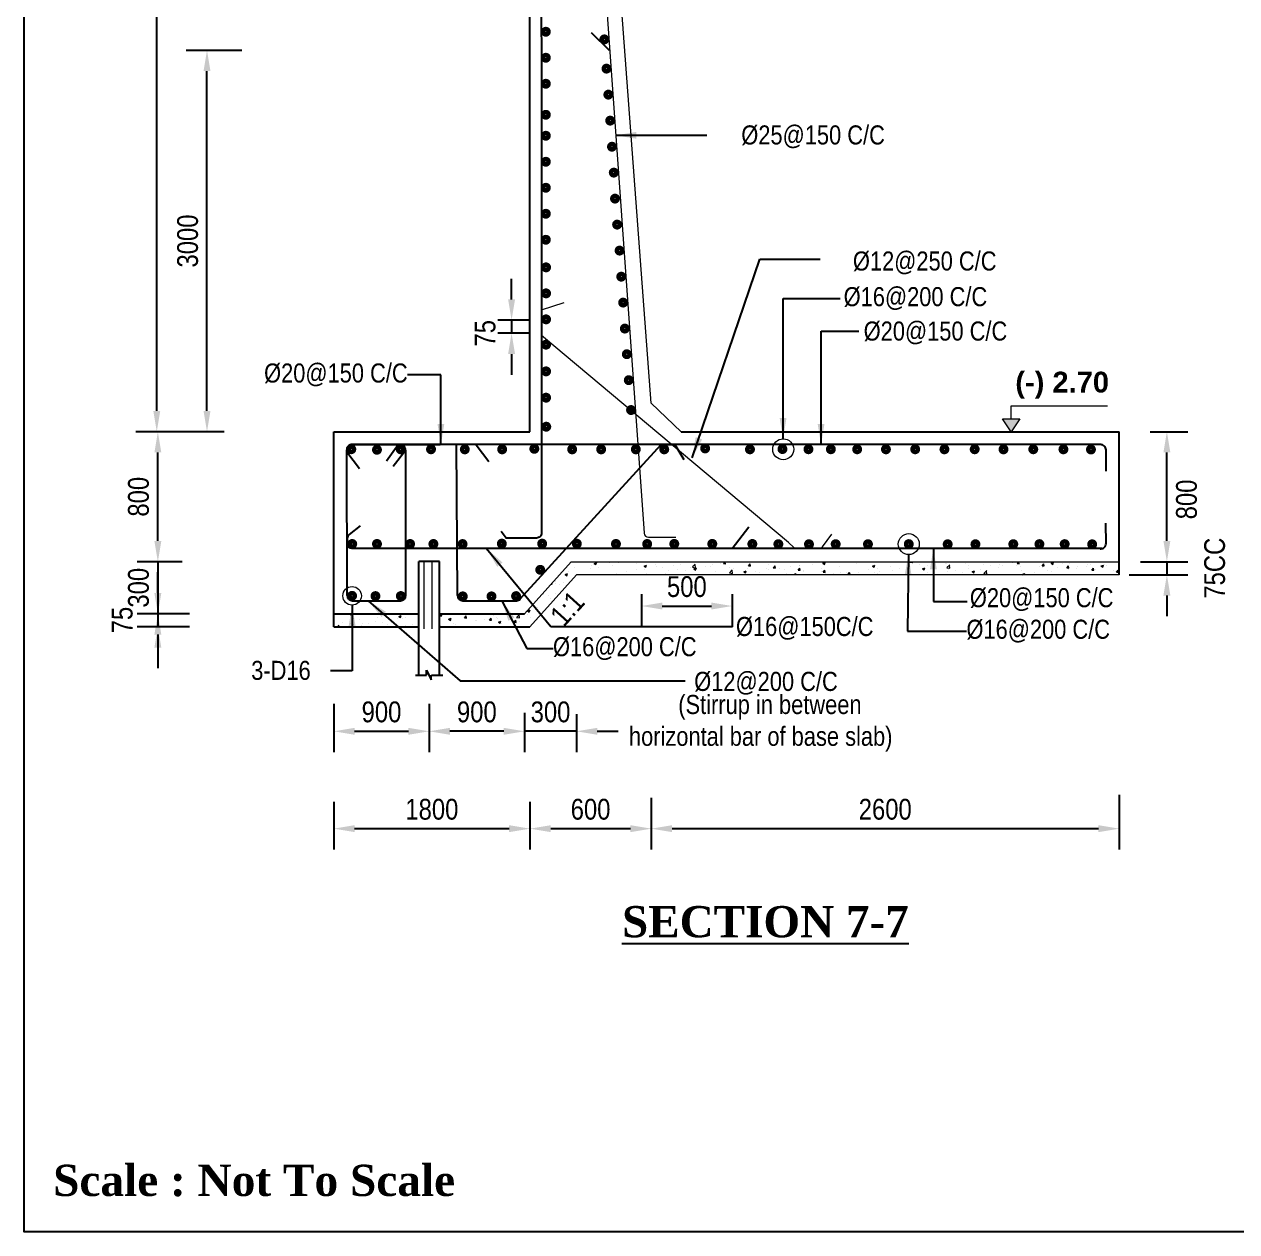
# Model space of a CAD drawing. Extents: x -119161 to 3778985, y -718511 to -30958.
# Drawn here: x 3044816 to 3051811, y -269109 to -262143 of the extents above; entities that cross this region are included whole.
import ezdxf

# ---------------------------------------------------------------- set-up
doc = ezdxf.new("R2010")
doc.units = 0
doc.header["$MEASUREMENT"] = 0
doc.layers.get('DEFPOINTS').update_dxf_attribs({"linetype": 'CONTINUOUS'})
for name, color, linetype, lineweight in [('Dim', 7, 'CONTINUOUS', 9), ('HATCH', 252, 'CONTINUOUS', 5), ('ROD', 1, 'CONTINUOUS', 30)]:
    doc.layers.add(name, color=color, linetype=linetype, lineweight=lineweight)
for name, color, linetype in [('LINE', 7, 'CONTINUOUS'), ('REINF.', 1, 'CONTINUOUS'), ('TEXT', 10, 'CONTINUOUS'), ('TXT', 7, 'CONTINUOUS')]:
    doc.layers.add(name, color=color, linetype=linetype)
doc.styles.add('ARIAL', font='ARIALN.TTF')
doc.styles.add('DIM', font='isocp3.shx')
doc.styles.get("Standard").update_dxf_attribs({"font": 'times.ttf', "height": 250})
doc.dimstyles.new('dim_60', dxfattribs={"dimtxt": 120, "dimasz": 120, "dimexe": 60, "dimexo": 60, "dimgap": 50, "dimtad": 1, "dimdec": 0, "dimzin": 0, "dimdsep": 46, "dimtxsty": 'DIM', "dimcen": 0.09, "dimclrd": 5, "dimclre": 5, "dimclrt": 7, "dimadec": 0, "dimazin": 0, "dimtfac": 1, "dimtdec": 0, "dimtmove": 0, "dimatfit": 3, "dimfxl": 1, "dimtolj": 1, "dimtzin": 0, "dimarcsym": 0})

# ---------------------------------------------------------------- blocks, each defined once
blk = doc.blocks.new('*D93')
at = {"layer": 'DEFPOINTS', "color": 0, "lineweight": -2, "ltscale": 500}
for p in [(3045787.9, -265243.9), (3045587.1, -265543.6), (3045784.9, -265543.6)]:
    blk.add_point(p, dxfattribs=at)
at = {"layer": 'Dim', "color": 5, "lineweight": -2, "ltscale": 500}
for p, q in [((3045587.1, -265123.9), (3045587.1, -265003.9)), ((3045727.9, -265243.9), (3045467.1, -265243.9)), ((3045587.1, -265243.9), (3045587.1, -265543.6)), ((3045724.9, -265543.6), (3045467.1, -265543.6)), ((3045587.1, -265663.6), (3045587.1, -265783.6))]:
    blk.add_line(p, q, dxfattribs=at)
for points in [[(3045567.1, -265123.9), (3045607.1, -265123.9), (3045587.1, -265243.9)], [(3045567.1, -265663.6), (3045607.1, -265663.6), (3045587.1, -265543.6)]]:
    blk.add_solid(points, dxfattribs=at)
at = {"layer": 'Dim', "color": 7, "ltscale": 500, "insert": (3045475.8, -265393.8), "char_height": 120, "attachment_point": 5, "rotation": 90, "style": 'ARIAL'}
blk.add_mtext('\\A1;300', dxfattribs=at)
blk = doc.blocks.new('*D94')
at = {"layer": 'DEFPOINTS', "color": 0, "lineweight": -2, "ltscale": 500}
for p in [(3051195, -265243.6), (3051129.6, -265318.6), (3051407.9, -265318.6)]:
    blk.add_point(p, dxfattribs=at)
at = {"layer": 'Dim', "color": 5, "lineweight": -2, "ltscale": 500}
for p, q in [((3051407.9, -265123.6), (3051407.9, -265003.6)), ((3051255, -265243.6), (3051527.9, -265243.6)), ((3051407.9, -265243.6), (3051407.9, -265318.6)), ((3051189.6, -265318.6), (3051527.9, -265318.6)), ((3051407.9, -265438.6), (3051407.9, -265558.6))]:
    blk.add_line(p, q, dxfattribs=at)
for points in [[(3051387.9, -265123.6), (3051427.9, -265123.6), (3051407.9, -265243.6)], [(3051387.9, -265438.6), (3051427.9, -265438.6), (3051407.9, -265318.6)]]:
    blk.add_solid(points, dxfattribs=at)
at = {"layer": 'Dim', "color": 7, "ltscale": 500, "insert": (3051684, -265281.1), "char_height": 120, "attachment_point": 5, "rotation": 90, "style": 'ARIAL'}
blk.add_mtext('\\A1;75CC', dxfattribs=at)
blk = doc.blocks.new('*D95')
at = {"layer": 'DEFPOINTS', "color": 0, "lineweight": -2, "ltscale": 500}
for p in [(3045580.9, -258993.2), (3047530.4, -258993.2), (3046030.4, -264493.6)]:
    blk.add_point(p, dxfattribs=at)
at = {"layer": 'Dim', "color": 5, "lineweight": -2, "ltscale": 500}
for p, q in [((3047470.4, -258993.2), (3045460.9, -258993.2)), ((3045580.9, -264373.6), (3045580.9, -259113.2)), ((3045970.4, -264493.6), (3045460.9, -264493.6))]:
    blk.add_line(p, q, dxfattribs=at)
for points in [[(3045560.9, -259113.2), (3045600.9, -259113.2), (3045580.9, -258993.2)], [(3045560.9, -264373.6), (3045600.9, -264373.6), (3045580.9, -264493.6)]]:
    blk.add_solid(points, dxfattribs=at)
at = {"layer": 'Dim', "color": 7, "ltscale": 500, "insert": (3045469.6, -261743.4), "char_height": 120, "attachment_point": 5, "rotation": 90, "style": 'ARIAL'}
blk.add_mtext('\\A1;6200', dxfattribs=at)
blk = doc.blocks.new('*D96')
at = {"layer": 'DEFPOINTS', "color": 0, "lineweight": -2, "ltscale": 500}
for p in [(3048433.3, -266564.4), (3047733.3, -266574.6), (3048433.3, -266783.6)]:
    blk.add_point(p, dxfattribs=at)
at = {"layer": 'Dim', "color": 5, "lineweight": -2, "ltscale": 500}
for p, q in [((3047733.3, -266634.6), (3047733.3, -266903.6)), ((3048433.3, -266624.4), (3048433.3, -266903.6)), ((3047853.3, -266783.6), (3048313.3, -266783.6))]:
    blk.add_line(p, q, dxfattribs=at)
for points in [[(3047853.3, -266763.6), (3047853.3, -266803.6), (3047733.3, -266783.6)], [(3048313.3, -266763.6), (3048313.3, -266803.6), (3048433.3, -266783.6)]]:
    blk.add_solid(points, dxfattribs=at)
at = {"layer": 'Dim', "color": 7, "ltscale": 500, "insert": (3048083.3, -266672.4), "char_height": 120, "attachment_point": 5, "style": 'ARIAL'}
blk.add_mtext('\\A1;600', dxfattribs=at)
blk = doc.blocks.new('*D97')
at = {"layer": 'DEFPOINTS', "color": 0, "lineweight": -2, "ltscale": 500}
for p in [(3048433.3, -266545.5), (3051132.9, -266528.2), (3051132.9, -266783.6)]:
    blk.add_point(p, dxfattribs=at)
at = {"layer": 'Dim', "color": 5, "lineweight": -2, "ltscale": 500}
for p, q in [((3048433.3, -266605.5), (3048433.3, -266903.6)), ((3051132.9, -266588.2), (3051132.9, -266903.6)), ((3048553.3, -266783.6), (3051012.9, -266783.6))]:
    blk.add_line(p, q, dxfattribs=at)
for points in [[(3048553.3, -266763.6), (3048553.3, -266803.6), (3048433.3, -266783.6)], [(3051012.9, -266763.6), (3051012.9, -266803.6), (3051132.9, -266783.6)]]:
    blk.add_solid(points, dxfattribs=at)
at = {"layer": 'Dim', "color": 7, "ltscale": 500, "insert": (3049783.1, -266672.4), "char_height": 120, "attachment_point": 5, "style": 'ARIAL'}
blk.add_mtext('\\A1;2600', dxfattribs=at)
blk = doc.blocks.new('*D98')
at = {"layer": 'DEFPOINTS', "color": 0, "lineweight": -2, "ltscale": 500}
for p in [(3051251.9, -264493.6), (3051407.9, -264493.6), (3051254.3, -265243.6)]:
    blk.add_point(p, dxfattribs=at)
at = {"layer": 'Dim', "color": 5, "lineweight": -2, "ltscale": 500}
for p, q in [((3051311.9, -264493.6), (3051527.9, -264493.6)), ((3051407.9, -265123.6), (3051407.9, -264613.6)), ((3051314.3, -265243.6), (3051527.9, -265243.6))]:
    blk.add_line(p, q, dxfattribs=at)
for points in [[(3051387.9, -264613.6), (3051427.9, -264613.6), (3051407.9, -264493.6)], [(3051387.9, -265123.6), (3051427.9, -265123.6), (3051407.9, -265243.6)]]:
    blk.add_solid(points, dxfattribs=at)
at = {"layer": 'Dim', "color": 7, "ltscale": 500, "insert": (3051521.6, -264884.4), "char_height": 120, "attachment_point": 5, "rotation": 90, "style": 'ARIAL'}
blk.add_mtext('\\A1;800', dxfattribs=at)
blk = doc.blocks.new('*D99')
at = {"layer": 'DEFPOINTS', "color": 0, "lineweight": -2, "ltscale": 500}
for p in [(3046602.2, -266004.2), (3047152.2, -266003.3), (3047152.2, -266222.1)]:
    blk.add_point(p, dxfattribs=at)
at = {"layer": 'Dim', "color": 5, "lineweight": -2, "ltscale": 500}
for p, q in [((3046602.2, -266064.2), (3046602.2, -266342.1)), ((3047152.2, -266063.3), (3047152.2, -266342.1)), ((3046722.2, -266222.1), (3047032.2, -266222.1))]:
    blk.add_line(p, q, dxfattribs=at)
for points in [[(3046722.2, -266202.1), (3046722.2, -266242.1), (3046602.2, -266222.1)], [(3047032.2, -266202.1), (3047032.2, -266242.1), (3047152.2, -266222.1)]]:
    blk.add_solid(points, dxfattribs=at)
at = {"layer": 'Dim', "color": 7, "ltscale": 500, "insert": (3046877.2, -266110.8), "char_height": 120, "attachment_point": 5, "style": 'ARIAL'}
blk.add_mtext('\\A1;900', dxfattribs=at)
blk = doc.blocks.new('*D100')
at = {"layer": 'DEFPOINTS', "color": 0, "lineweight": -2, "ltscale": 500}
for p in [(3047152.2, -266067), (3047702.2, -266054.6), (3047152.2, -266222.1)]:
    blk.add_point(p, dxfattribs=at)
at = {"layer": 'Dim', "color": 5, "lineweight": -2, "ltscale": 500}
for p, q in [((3047152.2, -266127), (3047152.2, -266342.1)), ((3047702.2, -266114.6), (3047702.2, -266342.1)), ((3047582.2, -266222.1), (3047272.2, -266222.1))]:
    blk.add_line(p, q, dxfattribs=at)
for points in [[(3047272.2, -266202.1), (3047272.2, -266242.1), (3047152.2, -266222.1)], [(3047582.2, -266202.1), (3047582.2, -266242.1), (3047702.2, -266222.1)]]:
    blk.add_solid(points, dxfattribs=at)
at = {"layer": 'Dim', "color": 7, "ltscale": 500, "insert": (3047427.2, -266110.8), "char_height": 120, "attachment_point": 5, "style": 'ARIAL'}
blk.add_mtext('\\A1;900', dxfattribs=at)
blk = doc.blocks.new('*D101')
at = {"layer": 'DEFPOINTS', "color": 0, "lineweight": -2, "ltscale": 500}
for p in [(3048002.3, -266062.8), (3047702.2, -266104.7), (3047702.2, -266222.1)]:
    blk.add_point(p, dxfattribs=at)
at = {"layer": 'Dim', "color": 5, "lineweight": -2, "ltscale": 500}
for p, q in [((3048002.3, -266122.8), (3048002.3, -266342.1)), ((3047702.2, -266164.7), (3047702.2, -266342.1)), ((3047582.2, -266222.1), (3047462.2, -266222.1)), ((3048002.3, -266222.1), (3047702.2, -266222.1)), ((3048122.3, -266222.1), (3048242.3, -266222.1))]:
    blk.add_line(p, q, dxfattribs=at)
for points in [[(3047582.2, -266202.1), (3047582.2, -266242.1), (3047702.2, -266222.1)], [(3048122.3, -266202.1), (3048122.3, -266242.1), (3048002.3, -266222.1)]]:
    blk.add_solid(points, dxfattribs=at)
at = {"layer": 'Dim', "color": 7, "ltscale": 500, "insert": (3047852.3, -266110.8), "char_height": 120, "attachment_point": 5, "style": 'ARIAL'}
blk.add_mtext('\\A1;300', dxfattribs=at)
blk = doc.blocks.new('*D102')
at = {"layer": 'DEFPOINTS', "color": 0, "lineweight": -2, "ltscale": 500}
for p in [(3045829.5, -265543.6), (3045587.1, -265618.6), (3045829.5, -265618.6)]:
    blk.add_point(p, dxfattribs=at)
at = {"layer": 'Dim', "color": 5, "lineweight": -2, "ltscale": 500}
for p, q in [((3045587.1, -265423.6), (3045587.1, -265303.6)), ((3045769.5, -265543.6), (3045467.1, -265543.6)), ((3045587.1, -265543.6), (3045587.1, -265618.6)), ((3045769.5, -265618.6), (3045467.1, -265618.6)), ((3045587.1, -265738.6), (3045587.1, -265858.6))]:
    blk.add_line(p, q, dxfattribs=at)
for points in [[(3045567.1, -265423.6), (3045607.1, -265423.6), (3045587.1, -265543.6)], [(3045567.1, -265738.6), (3045607.1, -265738.6), (3045587.1, -265618.6)]]:
    blk.add_solid(points, dxfattribs=at)
at = {"layer": 'Dim', "color": 7, "ltscale": 500, "insert": (3045382, -265580.1), "char_height": 120, "attachment_point": 5, "rotation": 90, "style": 'ARIAL'}
blk.add_mtext('\\A1;75', dxfattribs=at)
blk = doc.blocks.new('*D103')
at = {"layer": 'DEFPOINTS', "color": 0, "lineweight": -2, "ltscale": 500}
for p in [(3047832.6, -263850.8), (3047627.6, -263925.8), (3047832.6, -263925.8)]:
    blk.add_point(p, dxfattribs=at)
at = {"layer": 'Dim', "color": 5, "lineweight": -2, "ltscale": 500}
for p, q in [((3047627.6, -263730.8), (3047627.6, -263610.8)), ((3047732.6, -263850.8), (3047547.6, -263850.8)), ((3047627.6, -263850.8), (3047627.6, -263925.8)), ((3047732.6, -263925.8), (3047547.6, -263925.8)), ((3047627.6, -264045.8), (3047627.6, -264165.8))]:
    blk.add_line(p, q, dxfattribs=at)
for points in [[(3047607.6, -263730.8), (3047647.6, -263730.8), (3047627.6, -263850.8)], [(3047607.6, -264045.8), (3047647.6, -264045.8), (3047627.6, -263925.8)]]:
    blk.add_solid(points, dxfattribs=at)
at = {"layer": 'Dim', "color": 7, "ltscale": 500, "insert": (3047475, -263925.8), "char_height": 120, "attachment_point": 5, "rotation": 90, "style": 'ARIAL'}
blk.add_mtext('\\A1;75', dxfattribs=at)
blk = doc.blocks.new('*D104')
at = {"layer": 'DEFPOINTS', "color": 0, "lineweight": -2, "ltscale": 500}
for p in [(3045587.1, -264493.6), (3045704.7, -264493.6), (3045707.1, -265243.9)]:
    blk.add_point(p, dxfattribs=at)
at = {"layer": 'Dim', "color": 5, "lineweight": -2, "ltscale": 500}
for p, q in [((3045644.7, -264493.6), (3045467.1, -264493.6)), ((3045587.1, -265123.9), (3045587.1, -264613.6)), ((3045647.1, -265243.9), (3045467.1, -265243.9))]:
    blk.add_line(p, q, dxfattribs=at)
for points in [[(3045567.1, -264613.6), (3045607.1, -264613.6), (3045587.1, -264493.6)], [(3045567.1, -265123.9), (3045607.1, -265123.9), (3045587.1, -265243.9)]]:
    blk.add_solid(points, dxfattribs=at)
at = {"layer": 'Dim', "color": 7, "ltscale": 500, "insert": (3045475.8, -264868.8), "char_height": 120, "attachment_point": 5, "rotation": 90, "style": 'ARIAL'}
blk.add_mtext('\\A1;800', dxfattribs=at)
blk = doc.blocks.new('*D105')
at = {"layer": 'DEFPOINTS', "color": 0, "lineweight": -2, "ltscale": 500}
for p in [(3045870.5, -262293.6), (3046131.2, -262293.6), (3046030.4, -264493.6)]:
    blk.add_point(p, dxfattribs=at)
at = {"layer": 'Dim', "color": 5, "lineweight": -2, "ltscale": 500}
for p, q in [((3046071.2, -262293.6), (3045750.5, -262293.6)), ((3045870.5, -264373.6), (3045870.5, -262413.6)), ((3045970.4, -264493.6), (3045750.5, -264493.6))]:
    blk.add_line(p, q, dxfattribs=at)
for points in [[(3045850.5, -262413.6), (3045890.5, -262413.6), (3045870.5, -262293.6)], [(3045850.5, -264373.6), (3045890.5, -264373.6), (3045870.5, -264493.6)]]:
    blk.add_solid(points, dxfattribs=at)
at = {"layer": 'Dim', "color": 7, "ltscale": 500, "insert": (3045759.3, -263393.6), "char_height": 120, "attachment_point": 5, "rotation": 90, "style": 'ARIAL'}
blk.add_mtext('\\A1;3000', dxfattribs=at)
blk = doc.blocks.new('*D106')
at = {"layer": 'DEFPOINTS', "color": 0, "lineweight": -2, "ltscale": 500}
for p in [(3046602.2, -266569.4), (3047733.3, -266569.4), (3047733.3, -266783.6)]:
    blk.add_point(p, dxfattribs=at)
at = {"layer": 'Dim', "color": 5, "lineweight": -2, "ltscale": 500}
for p, q in [((3046602.2, -266629.4), (3046602.2, -266903.6)), ((3047733.3, -266629.4), (3047733.3, -266903.6)), ((3046722.2, -266783.6), (3047613.3, -266783.6))]:
    blk.add_line(p, q, dxfattribs=at)
for points in [[(3046722.2, -266763.6), (3046722.2, -266803.6), (3046602.2, -266783.6)], [(3047613.3, -266763.6), (3047613.3, -266803.6), (3047733.3, -266783.6)]]:
    blk.add_solid(points, dxfattribs=at)
at = {"layer": 'Dim', "color": 7, "ltscale": 500, "insert": (3047167.8, -266672.4), "char_height": 120, "attachment_point": 5, "style": 'ARIAL'}
blk.add_mtext('\\A1;1800', dxfattribs=at)
blk = doc.blocks.new('*D290')
at = {"layer": 'DEFPOINTS', "color": 0, "lineweight": -2, "ltscale": 500}
for p in [(3048376.9, -265371.6), (3048900.5, -265371.6), (3048900.5, -265499.2)]:
    blk.add_point(p, dxfattribs=at)
at = {"layer": 'Dim', "color": 5, "lineweight": -2, "ltscale": 500}
for p, q in [((3048376.9, -265431.6), (3048376.9, -265619.2)), ((3048900.5, -265431.6), (3048900.5, -265619.2)), ((3048496.9, -265499.2), (3048780.5, -265499.2))]:
    blk.add_line(p, q, dxfattribs=at)
for points in [[(3048496.9, -265479.2), (3048496.9, -265519.2), (3048376.9, -265499.2)], [(3048780.5, -265479.2), (3048780.5, -265519.2), (3048900.5, -265499.2)]]:
    blk.add_solid(points, dxfattribs=at)
at = {"layer": 'Dim', "color": 7, "ltscale": 500, "insert": (3048638.7, -265387.9), "char_height": 120, "attachment_point": 5, "style": 'ARIAL'}
blk.add_mtext('\\A1;500', dxfattribs=at)

msp = doc.modelspace()

# ---------------------------------------------------------------- hatches: boundary and pattern name
at = {"layer": 'Dim', "ltscale": 500}
h = msp.add_hatch(color=15, dxfattribs=at)
h.dxf.hatch_style = 1
h.paths.add_polyline_path([(3050509.9, -264419.7), (3050460.2, -264419.7), (3050509.9, -264493.6)])
h.paths.add_polyline_path([(3050559.6, -264419.7), (3050509.9, -264419.7), (3050509.9, -264493.6)])
at = {"layer": 'HATCH', "ltscale": 10}
h = msp.add_hatch(dxfattribs=at)
h.set_pattern_fill('ANSI31', color=256, scale=375, angle=45, style=0)
h.set_pattern_definition([(90, (3040935.245, -255932.117), (-46.875, 7e-15), [])])
h.paths.add_polyline_path([(3047092.2, -265631.6), (3047136.4, -265631.6), (3047136.4, -265618.1), (3047164.5, -265644.1), (3047164.5, -265631.6), (3047212.2, -265631.6), (3047212.2, -265243.6), (3047092.2, -265243.6)])

# ---------------------------------------------------------------- linework, layer by layer
at = {"layer": 'Dim', "ltscale": 50}
msp.add_line((3051132.9, -264493.6), (3051132.9, -264493.6), dxfattribs=at)
at = {"layer": 'Dim', "ltscale": 500}
msp.add_lwpolyline([(3050509.9, -264419.7), (3050509.9, -264343.8), (3051066.2, -264343.8)], dxfattribs=at)
msp.add_lwpolyline([(3050509.9, -264493.6), (3050460.2, -264419.7), (3050559.6, -264419.7)], close=True, dxfattribs=at)
for centre in [(3049194.7, -264595), (3049919, -265142)]:
    msp.add_circle(centre, 60.5, dxfattribs=at)
at = {"layer": 'Dim', "ltscale": 50}
msp.add_circle((3046707.6, -265440.3), 53.5, dxfattribs=at)
at = {"layer": 'LINE'}
for p, q in [((3047733.3, -264493.6), (3047733.3, -258993.2)), ((3046602.2, -264493.6), (3047733.3, -264493.6)), ((3046602.2, -265618.6), (3046602.2, -264493.6)), ((3048606.6, -264493.6), (3051132.9, -264493.6)), ((3051132.3, -265318.6), (3051132.3, -264493.6)), ((3047092.2, -265543.6), (3047092.2, -265241.7)), ((3047092.2, -265897.7), (3047092.2, -265241.7)), ((3047212.2, -265241.7), (3047092.2, -265241.7)), ((3047212.2, -265897.7), (3047212.2, -265241.7)), ((3046602.2, -265543.6), (3047092.2, -265543.6)), ((3047212.2, -265543.6), (3047702.2, -265543.6)), ((3046602.2, -265618.6), (3047092.2, -265618.6)), ((3047212.2, -265618.6), (3047733.3, -265618.6)), ((3047073.7, -265898.3), (3047136.4, -265898.3)), ((3047136.4, -265898.3), (3047136.4, -265869.8)), ((3047136.4, -265869.8), (3047164.5, -265925.2)), ((3047164.5, -265925.2), (3047164.5, -265898.3)), ((3047164.9, -265898.3), (3047230.9, -265898.3))]:
    msp.add_line(p, q, dxfattribs=at)
at = {"layer": 'LINE', "lineweight": 15}
for p, q in [((3048433.3, -264328.9), (3048033.3, -258993.2)), ((3048433.3, -264328.9), (3048606.6, -264493.6)), ((3047971.2, -265243.6), (3051132.9, -265243.6)), ((3051132.9, -265318.6), (3048002.3, -265318.6))]:
    msp.add_line(p, q, dxfattribs=at)
at = {"layer": 'LINE', "ltscale": 0.5}
msp.add_line((3048900.5, -265167.8), (3048996.5, -265043), dxfattribs=at)
at = {"layer": 'LINE', "color": 51, "lineweight": 15}
for p, q in [((3047955.1, -265298.9), (3047955.1, -265298.9)), ((3047988.2, -265278.1), (3047988.2, -265278.1)), ((3048081.4, -265282.3), (3048081.4, -265282.3)), ((3048089.2, -265265.2), (3048089.2, -265265.2)), ((3048104.7, -265253.1), (3048118.7, -265247.7)), ((3048104.7, -265253.1), (3048114.6, -265259.8)), ((3048114.6, -265259.8), (3048118.7, -265247.7)), ((3048131.5, -265275.7), (3048131.5, -265275.7)), ((3048135.4, -265244.8), (3048135.4, -265244.8)), ((3048193.1, -265250.3), (3048193.1, -265250.3)), ((3048207.2, -265265.7), (3048207.2, -265265.7)), ((3048242.2, -265249.3), (3048242.2, -265249.3)), ((3048293.4, -265302.8), (3048293.4, -265302.8)), ((3048333.5, -265249.1), (3048333.5, -265249.1)), ((3048348.7, -265289.2), (3048348.7, -265289.2)), ((3048348.9, -265253.8), (3048348.9, -265253.8)), ((3048392.1, -265269.1), (3048406.1, -265263.7)), ((3048392.1, -265269.1), (3048402.1, -265275.8)), ((3048394.4, -265289.9), (3048394.4, -265289.9)), ((3048402, -265275.8), (3048406.1, -265263.7)), ((3048455.7, -265258.3), (3048455.7, -265258.3)), ((3048465.3, -265269.1), (3048465.3, -265269.1)), ((3048466.5, -265243.6), (3048474.9, -265244.9)), ((3048474.9, -265244.9), (3048474.8, -265243.6)), ((3048498.3, -265275), (3048498.3, -265275)), ((3048533.1, -265294.8), (3048533.1, -265294.8)), ((3048562.5, -265262.8), (3048562.5, -265262.8)), ((3048582, -265249.1), (3048582, -265249.1)), ((3048583.1, -265288.2), (3048583.1, -265288.2)), ((3048600.9, -265260.9), (3048600.9, -265260.9)), ((3048629.9, -265293), (3048629.9, -265293)), ((3048658.9, -265278.2), (3048658.9, -265278.2)), ((3048669.2, -265267.3), (3048669.2, -265267.3)), ((3048670.6, -265275.2), (3048688.4, -265278)), ((3048671.7, -265274.1), (3048687.3, -265257.8)), ((3048679.5, -265285.1), (3048693.5, -265279.7)), ((3048679.5, -265285.1), (3048689.5, -265291.8)), ((3048688.4, -265278), (3048686.1, -265259)), ((3048689.5, -265291.8), (3048693.5, -265279.7)), ((3048702, -265248.1), (3048702, -265248.1)), ((3048746.5, -265273), (3048746.5, -265273)), ((3048776, -265271.9), (3048776, -265271.9)), ((3048785.2, -265261.6), (3048785.2, -265261.6)), ((3048803.4, -265299.6), (3048803.4, -265299.6)), ((3048835.2, -265255), (3048835.2, -265255)), ((3048850.7, -265254.3), (3048859.7, -265243.6)), ((3048850.7, -265254.3), (3048862.7, -265255.3)), ((3048862.6, -265255.3), (3048860.5, -265243.6)), ((3048863.2, -265253), (3048863.2, -265253)), ((3048882.8, -265276.4), (3048882.8, -265276.4)), ((3048885.2, -265307.2), (3048900.7, -265290.9)), ((3048901.8, -265311.1), (3048899.6, -265292.1)), ((3048906.1, -265285.6), (3048906.1, -265285.6)), ((3048911, -265245), (3048911, -265245)), ((3048967, -265301.1), (3048981, -265295.8)), ((3048967, -265301.1), (3048976.9, -265307.8)), ((3048976.9, -265307.8), (3048980.9, -265295.8)), ((3048989.5, -265280.9), (3048989.5, -265280.9)), ((3048994.2, -265266.8), (3049003.8, -265255.3)), ((3048994.2, -265266.8), (3049006.1, -265267.9)), ((3049006.1, -265267.9), (3049003.8, -265255.4)), ((3049007.1, -265272.8), (3049007.1, -265272.8)), ((3049034.8, -265300.7), (3049034.8, -265300.7)), ((3049056.2, -265303), (3049056.2, -265303)), ((3049096.3, -265285.4), (3049096.3, -265285.4)), ((3049110.5, -265290.7), (3049110.5, -265290.7)), ((3049111, -265257.8), (3049111, -265257.8)), ((3049137.6, -265279.4), (3049147.3, -265267.9)), ((3049137.6, -265279.4), (3049149.6, -265280.4)), ((3049149.5, -265280.4), (3049147.2, -265267.9)), ((3049172.8, -265282.9), (3049172.8, -265282.9)), ((3049203.1, -265289.9), (3049203.1, -265289.9)), ((3049213.7, -265243.7), (3049213.7, -265243.7)), ((3049236.8, -265274.1), (3049236.8, -265274.1)), ((3049281.1, -265291.9), (3049290.7, -265280.4)), ((3049281.1, -265291.9), (3049293, -265293)), ((3049286.9, -265267.5), (3049286.9, -265267.5)), ((3049289.5, -265262.9), (3049289.5, -265262.9)), ((3049293, -265293), (3049290.7, -265280.5)), ((3049309.8, -265294.4), (3049309.8, -265294.4)), ((3049312.3, -265297.5), (3049312.3, -265297.5)), ((3049362.6, -265257.5), (3049362.6, -265257.5)), ((3049416.2, -265282.5), (3049416.2, -265282.5)), ((3049416.6, -265298.9), (3049416.6, -265298.9)), ((3049422.4, -265252.6), (3049436.4, -265247.3)), ((3049422.4, -265252.6), (3049432.4, -265259.3)), ((3049424.5, -265304.5), (3049434.2, -265293)), ((3049424.5, -265304.5), (3049436.5, -265305.5)), ((3049432.4, -265259.4), (3049436.4, -265247.3)), ((3049436.4, -265305.5), (3049434.1, -265293)), ((3049518.8, -265268.4), (3049518.8, -265268.4)), ((3049523.4, -265303.4), (3049523.4, -265303.4)), ((3049562.1, -265303.2), (3049562.1, -265303.2)), ((3049568, -265317), (3049577.6, -265305.5)), ((3049579.9, -265318.1), (3049577.6, -265305.6)), ((3049619.9, -265255.6), (3049619.9, -265255.6)), ((3049688.5, -265286.6), (3049688.5, -265286.6)), ((3049709.9, -265268.7), (3049723.9, -265263.3)), ((3049709.9, -265268.7), (3049719.8, -265275.4)), ((3049719.8, -265275.4), (3049723.8, -265263.3)), ((3049738.5, -265280), (3049738.5, -265280)), ((3049747.8, -265302.2), (3049747.8, -265302.2)), ((3049814.3, -265270), (3049814.3, -265270)), ((3049824, -265293.1), (3049824, -265293.1)), ((3049864.4, -265282.2), (3049864.4, -265282.2)), ((3049924.8, -265245.9), (3049942.5, -265248.7)), ((3049925, -265280.3), (3049925, -265280.3)), ((3049925.9, -265244.8), (3049927, -265243.6)), ((3049940.6, -265253.4), (3049940.6, -265253.4)), ((3049942.5, -265248.7), (3049941.9, -265243.6)), ((3049981, -265262.1), (3049981, -265262.1)), ((3049990.6, -265246.8), (3049990.6, -265246.8)), ((3049997.3, -265284.7), (3050011.3, -265279.3)), ((3049997.3, -265284.7), (3050007.2, -265291.4)), ((3050007.2, -265291.4), (3050011.3, -265279.3)), ((3050028.9, -265265.3), (3050028.9, -265265.3)), ((3050029, -265306), (3050029, -265306)), ((3050032.4, -265246.7), (3050032.4, -265246.7)), ((3050131.6, -265251.2), (3050131.6, -265251.2)), ((3050138.2, -265279), (3050156, -265281.8)), ((3050139.1, -265251.2), (3050139.1, -265251.2)), ((3050139.3, -265277.9), (3050154.9, -265261.6)), ((3050140.1, -265299.1), (3050140.1, -265299.1)), ((3050145.6, -265286), (3050145.6, -265286)), ((3050156, -265281.8), (3050153.8, -265262.8)), ((3050190.2, -265292.5), (3050190.2, -265292.5)), ((3050230.2, -265305), (3050230.2, -265305)), ((3050245.9, -265255.7), (3050245.9, -265255.7)), ((3050262.2, -265266), (3050262.2, -265266)), ((3050265.9, -265282.5), (3050265.9, -265282.5)), ((3050284.7, -265300.7), (3050298.7, -265295.3)), ((3050284.7, -265300.7), (3050294.7, -265307.4)), ((3050294.6, -265307.4), (3050298.7, -265295.3)), ((3050334, -265290), (3050334, -265290)), ((3050352.7, -265260.2), (3050352.7, -265260.2)), ((3050352.8, -265311), (3050368.4, -265294.7)), ((3050369.4, -265314.9), (3050367.2, -265295.9)), ((3050378.9, -265246), (3050378.9, -265246)), ((3050392.2, -265265.9), (3050392.2, -265265.9)), ((3050436.7, -265275.9), (3050436.7, -265275.9)), ((3050442.3, -265259.3), (3050442.3, -265259.3)), ((3050459.4, -265264.7), (3050459.4, -265264.7)), ((3050518, -265249.3), (3050518, -265249.3)), ((3050537.8, -265263.1), (3050537.8, -265263.1)), ((3050544.4, -265254.4), (3050553.5, -265243.6)), ((3050544.4, -265254.4), (3050556.3, -265255.5)), ((3050556.3, -265255.5), (3050554.1, -265243.6)), ((3050566.2, -265269.2), (3050566.2, -265269.2)), ((3050571.9, -265296), (3050571.9, -265296)), ((3050630.8, -265246.9), (3050630.8, -265246.9)), ((3050641.6, -265248.1), (3050641.6, -265248.1)), ((3050641.8, -265305), (3050641.8, -265305)), ((3050673, -265273.7), (3050673, -265273.7)), ((3050687.8, -265267), (3050697.5, -265255.5)), ((3050687.8, -265267), (3050699.8, -265268)), ((3050688.5, -265275.9), (3050688.5, -265275.9)), ((3050699.8, -265268.1), (3050697.5, -265255.5)), ((3050717.5, -265295), (3050717.5, -265295)), ((3050737.6, -265251.4), (3050737.6, -265251.4)), ((3050740.2, -265252.2), (3050754.2, -265246.8)), ((3050740.2, -265252.2), (3050750.1, -265258.9)), ((3050741.9, -265300.6), (3050741.9, -265300.6)), ((3050750.1, -265258.9), (3050754.2, -265246.8)), ((3050779.7, -265278.3), (3050779.7, -265278.3)), ((3050805.2, -265255.9), (3050805.2, -265255.9)), ((3050831.3, -265279.5), (3050840.9, -265268)), ((3050831.3, -265279.5), (3050843.2, -265280.6)), ((3050843.2, -265280.6), (3050840.9, -265268.1)), ((3050842.9, -265287.8), (3050842.9, -265287.8)), ((3050843.8, -265278.4), (3050843.8, -265278.4)), ((3050844.3, -265255.9), (3050844.3, -265255.9)), ((3050886.5, -265282.8), (3050886.5, -265282.8)), ((3050893.9, -265271.8), (3050893.9, -265271.8)), ((3050946.8, -265272.8), (3050946.8, -265272.8)), ((3050951.1, -265260.4), (3050951.1, -265260.4)), ((3050969.7, -265261.8), (3050969.7, -265261.8)), ((3050974.7, -265292.1), (3050984.4, -265280.6)), ((3050974.7, -265292.1), (3050986.7, -265293.1)), ((3050986.7, -265293.2), (3050984.4, -265280.6)), ((3050993.3, -265287.3), (3050993.3, -265287.3)), ((3051027.6, -265268.2), (3051041.6, -265262.8)), ((3051027.6, -265268.2), (3051037.6, -265274.9)), ((3051037.5, -265274.9), (3051041.6, -265262.8)), ((3051049.5, -265258.7), (3051049.5, -265258.7)), ((3051057.9, -265264.9), (3051057.9, -265264.9)), ((3051096, -265245.2), (3051096, -265245.2)), ((3051100, -265291.8), (3051100, -265291.8)), ((3051118.2, -265304.6), (3051127.8, -265293.1)), ((3051118.2, -265304.6), (3051130.1, -265305.7)), ((3051130.1, -265305.7), (3051127.8, -265293.2)), ((3047855.5, -265372.6), (3047861.1, -265373.5)), ((3047861.1, -265373.5), (3047860.4, -265367.2)), ((3047882.2, -265369.3), (3047882.2, -265369.3)), ((3047883.1, -265358.7), (3047883.1, -265358.7)), ((3047925.1, -265364.8), (3047925.1, -265364.8)), ((3047936.6, -265317.6), (3047950.6, -265312.2)), ((3047936.6, -265317.6), (3047946.6, -265324.3)), ((3047946.6, -265324.3), (3047950.6, -265312.2)), ((3048026.8, -265318.6), (3048027.4, -265317.9)), ((3048027.5, -265318.6), (3048027.4, -265317.9)), ((3048190.7, -265316.8), (3048190.7, -265316.8)), ((3048232.1, -265309.2), (3048232.1, -265309.2)), ((3048406.7, -265311.4), (3048406.7, -265311.4)), ((3048513.3, -265313.1), (3048513.3, -265313.1)), ((3048699.5, -265314.6), (3048699.5, -265314.6)), ((3048884, -265308.4), (3048901.8, -265311.1)), ((3048984.7, -265307.3), (3048984.7, -265307.3)), ((3049211.3, -265310.3), (3049211.3, -265310.3)), ((3049254.4, -265317.1), (3049268.4, -265311.8)), ((3049254.4, -265317.1), (3049256.5, -265318.6)), ((3049266.1, -265318.6), (3049268.4, -265311.8)), ((3049486.4, -265313.2), (3049486.4, -265313.2)), ((3049568, -265317), (3049579.9, -265318.1)), ((3049630.1, -265307.9), (3049630.1, -265307.9)), ((3049720.6, -265318.6), (3049721.1, -265318.1)), ((3049721.1, -265318.6), (3049721, -265318.1)), ((3049721.3, -265307.2), (3049721.3, -265307.2)), ((3049736.9, -265312.5), (3049736.9, -265312.5)), ((3049843.7, -265317), (3049843.7, -265317)), ((3050013.8, -265315.7), (3050013.8, -265315.7)), ((3050129.2, -265317.8), (3050129.2, -265317.8)), ((3050351.7, -265312.1), (3050369.4, -265314.9)), ((3050455.3, -265316), (3050455.3, -265316)), ((3050572.1, -265316.7), (3050586.1, -265311.3)), ((3050572.1, -265316.7), (3050574.9, -265318.6)), ((3050583.7, -265318.6), (3050586.1, -265311.3)), ((3050591.7, -265311.6), (3050591.7, -265311.6)), ((3050639.2, -265314.7), (3050639.2, -265314.7)), ((3051093.4, -265317.5), (3051093.4, -265317.5)), ((3047813.4, -265433.2), (3047813.4, -265433.2)), ((3047843.2, -265439.6), (3047843.2, -265439.6)), ((3047880.7, -265425.3), (3047880.7, -265425.3)), ((3047902.5, -265377.8), (3047902.5, -265377.8)), ((3047774.1, -265466.7), (3047774.1, -265466.7)), ((3047774.3, -265506.9), (3047774.3, -265506.9)), ((3047849.9, -265456.7), (3047849.9, -265456.7)), ((3046641.9, -265543.8), (3046641.9, -265543.8)), ((3046689.6, -265543.6), (3046699.6, -265550.3)), ((3046699.5, -265550.3), (3046701.8, -265543.6)), ((3046715.8, -265569.5), (3046715.8, -265569.5)), ((3046753, -265578.7), (3046753, -265578.7)), ((3046832.4, -265549.4), (3046832.4, -265549.4)), ((3046854, -265565.9), (3046854, -265565.9)), ((3046957.9, -265550.9), (3046957.9, -265550.9)), ((3046967.7, -265572.8), (3046967.7, -265572.8)), ((3046977, -265559.6), (3046991, -265554.2)), ((3046977, -265559.6), (3046987, -265566.3)), ((3046987, -265566.3), (3046991, -265554.2)), ((3046997, -265573.3), (3046997, -265573.3)), ((3047017.8, -265566.2), (3047017.8, -265566.2)), ((3047212.5, -265555), (3047222.1, -265543.6)), ((3047212.5, -265555), (3047224.5, -265556)), ((3047224.5, -265556), (3047222.2, -265543.6)), ((3047263.1, -265575.6), (3047263.1, -265575.6)), ((3047264.5, -265575.6), (3047278.5, -265570.2)), ((3047264.5, -265575.6), (3047274.4, -265582.3)), ((3047274.4, -265582.3), (3047278.4, -265570.2)), ((3047312.6, -265546.1), (3047312.6, -265546.1)), ((3047356, -265567.5), (3047365.6, -265556)), ((3047356, -265567.5), (3047367.9, -265568.6)), ((3047367.9, -265568.6), (3047365.6, -265556.1)), ((3047365.7, -265561.6), (3047365.7, -265561.6)), ((3047419.3, -265550.7), (3047419.3, -265550.7)), ((3047419.3, -265585.3), (3047419.3, -265585.3)), ((3047423.3, -265583.3), (3047423.3, -265583.3)), ((3047466.8, -265548.7), (3047466.8, -265548.7)), ((3047469.4, -265578.7), (3047469.4, -265578.7)), ((3047499.4, -265580.1), (3047509.1, -265568.6)), ((3047499.4, -265580.1), (3047511.4, -265581.1)), ((3047511.4, -265581.2), (3047509.1, -265568.6)), ((3047526.1, -265555.2), (3047526.1, -265555.2)), ((3047539.9, -265563.2), (3047539.9, -265563.2)), ((3047545.1, -265568.8), (3047545.1, -265568.8)), ((3047551.9, -265591.6), (3047565.9, -265586.2)), ((3047561.8, -265598.3), (3047565.9, -265586.2)), ((3047632.8, -265559.7), (3047632.8, -265559.7)), ((3047642.9, -265592.6), (3047652.5, -265581.1)), ((3047654.8, -265593.7), (3047652.5, -265581.2)), ((3047656.4, -265565.6), (3047674.2, -265568.3)), ((3047657.5, -265564.4), (3047673.1, -265548.2)), ((3047670.9, -265586.2), (3047670.9, -265586.2)), ((3047671.5, -265552.1), (3047671.5, -265552.1)), ((3047674.1, -265568.3), (3047671.9, -265549.3)), ((3047719.9, -265527.1), (3047733.9, -265521.7)), ((3047719.9, -265527.1), (3047729.9, -265533.8)), ((3047721.5, -265545.5), (3047721.5, -265545.5)), ((3047729.9, -265533.8), (3047733.9, -265521.7)), ((3047739.6, -265564.2), (3047739.6, -265564.2)), ((3047771.9, -265573.4), (3047771.9, -265573.4)), ((3047773.2, -265523.2), (3047773.2, -265523.2)), ((3047797.3, -265535.6), (3047797.3, -265535.6)), ((3046624.7, -265618.6), (3046632.3, -265610.6)), ((3046632, -265618.6), (3046631.2, -265611.7)), ((3046650.3, -265592.8), (3046650.3, -265592.8)), ((3046696.8, -265598.4), (3046696.8, -265598.4)), ((3046715.6, -265606), (3046715.6, -265606)), ((3046763.7, -265613.4), (3046763.7, -265613.4)), ((3046765.6, -265599.4), (3046765.6, -265599.4)), ((3046803.5, -265602.9), (3046803.5, -265602.9)), ((3046841.4, -265589.5), (3046841.4, -265589.5)), ((3046880.4, -265593.4), (3046880.4, -265593.4)), ((3046910.3, -265607.4), (3046910.3, -265607.4)), ((3046955.5, -265617.5), (3046955.5, -265617.5)), ((3047017.1, -265611.9), (3047017.1, -265611.9)), ((3047058.2, -265603.4), (3047058.2, -265603.4)), ((3047217.3, -265611.9), (3047217.3, -265611.9)), ((3047293, -265602), (3047293, -265602)), ((3047306.6, -265603.3), (3047306.6, -265603.3)), ((3047464.3, -265615.3), (3047464.3, -265615.3)), ((3047551.9, -265591.6), (3047561.8, -265598.3)), ((3047568.2, -265600.3), (3047568.2, -265600.3)), ((3047642.9, -265592.6), (3047654.8, -265593.7))]:
    msp.add_line(p, q, dxfattribs=at)
at = {"layer": 'LINE'}
msp.add_lwpolyline([(3073668.6, -269108.9), (3044816.3, -269108.9), (3044816.3, -248706.2), (3073668.6, -248706.2)], close=True, dxfattribs=at)
at = {"layer": 'LINE', "lineweight": 15}
for points in [[(3047971.2, -265243.6), (3047702.2, -265543.6)], [(3048002.3, -265318.6), (3047733.3, -265618.6)]]:
    msp.add_lwpolyline(points, dxfattribs=at)
at = {"layer": 'REINF.', "lineweight": 15}
for p, q in [((3047800.2, -263791.4), (3047931.5, -263748.8)), ((3047800.2, -263914.9), (3047800.2, -263791.4)), ((3049225, -265132.5), (3047800.2, -263939.3))]:
    msp.add_line(p, q, dxfattribs=at)
at = {"layer": 'REINF.'}
for p, q in [((3046679.6, -265438.6), (3046677.2, -264598.6)), ((3046701.3, -264568.3), (3047215, -264568.3)), ((3047017.2, -265438.6), (3047017.2, -264599.8)), ((3047316, -265438.6), (3047309.5, -264568.3)), ((3051057.9, -264722.1), (3051057.3, -264598.6)), ((3051057.3, -265138.6), (3051056.6, -265021.1)), ((3046709.6, -265468.6), (3046987.2, -265468.6))]:
    msp.add_line(p, q, dxfattribs=at)
at = {"layer": 'REINF.', "lineweight": 15}
for points in [[(3047924.5, -259092.8), (3047978.3, -259175.1, -0.128674), (3047980.3, -259180.8), (3047992.3, -259359.1), (3048002.5, -259606.8), (3048392.3, -265078.9, 0.397986), (3048417.3, -265102.5), (3048575.8, -265102.5)], [(3049225, -265132.5), (3049256.4, -265161.6, 0.188252), (3049273.3, -265168.2), (3049401, -265168.2, 0.237133), (3049421, -265158.1), (3049475.2, -265085.3)]]:
    msp.add_lwpolyline(points, format="xyb", dxfattribs=at)
at = {"layer": 'REINF.'}
for points in [[(3047798.4, -259355.7), (3047800.7, -265076.9, -0.414214), (3047770.7, -265106.9), (3047596.7, -265106.9), (3047567.3, -265069.2)], [(3047346, -265468.6), (3047655.3, -265468.6, 0.213097), (3047677.7, -265458.6), (3048490.1, -264568.3)], [(3051035.2, -265167.6), (3046706.9, -265168.1, -0.414191), (3046681.9, -265143.1), (3046681.9, -265107.3, -0.234431), (3046691.8, -265087.4), (3046755.2, -265036.7)]]:
    msp.add_lwpolyline(points, format="xyb", dxfattribs=at)
for points in [[(3048193.2, -262293.6), (3048087.9, -262193.3)], [(3051028.3, -264568.3), (3046701.3, -264568.3)], [(3046972.7, -264568.7), (3046905.2, -264664)], [(3047017.2, -264599.8), (3046944.6, -264695)], [(3047423, -264569.9), (3047495.6, -264665.1)], [(3048490.1, -264568.3), (3048569.1, -264568.3), (3048622.2, -264653.7)], [(3046677.1, -264609.9), (3046749.7, -264705.1)]]:
    msp.add_lwpolyline(points, dxfattribs=at)
at = {"layer": 'REINF.', "lineweight": 15}
msp.add_lwpolyline([(3050134.7, -265168.2), (3050132.2, -265166.1)], dxfattribs=at)
at = {"layer": 'REINF.'}
for centre, radius, start, end in [((3046704.2, -264595.4), 27.2, 96.16391, 186.73903), ((3046981.9, -264602.1), 34.6, 4.78398, 105.40782), ((3051026.8, -264598.8), 30.5, 0.37784, 92.867), ((3051027.1, -265138.6), 30.1, 261.81995, 359.92004), ((3046709.6, -265438.6), 30, 180, 270), ((3046987.2, -265438.6), 30, 270, 0), ((3047346, -265438.6), 30, 180, 270)]:
    msp.add_arc(centre, radius, start, end, dxfattribs=at)
at = {"layer": 'ROD', "const_width": 30.7}
for points in [[(3047812.9, -262182.2, 1), (3047837.9, -262190.6, 1)], [(3048150.2, -262226.6, 1), (3048175.5, -262234.2, 1)], [(3047812.9, -262332.2, 1), (3047837.9, -262340.6, 1)], [(3048162.4, -262395.4, 1), (3048187.6, -262403, 1)], [(3047812.9, -262482.2, 1), (3047837.9, -262490.6, 1)], [(3048173.1, -262545.4, 1), (3048198.4, -262553, 1)], [(3047812.9, -262661.2, 1), (3047837.9, -262669.6, 1)], [(3048184, -262695.3, 1), (3048209.3, -262702.9, 1)], [(3047812.9, -262782.2, 1), (3047837.9, -262790.6, 1)], [(3048194.1, -262845.8, 1), (3048219.4, -262853.4, 1)], [(3047812.9, -262932.2, 1), (3047837.9, -262940.6, 1)], [(3048204.5, -262995.3, 1), (3048229.8, -263002.9, 1)], [(3047812.9, -263082.2, 1), (3047837.9, -263090.6, 1)], [(3048211.7, -263145.2, 1), (3048236.9, -263152.8, 1)], [(3047812.9, -263232.2, 1), (3047837.9, -263240.6, 1)], [(3048223.7, -263295.1, 1), (3048249, -263302.8, 1)], [(3047812.9, -263382.2, 1), (3047837.9, -263390.6, 1)], [(3048238, -263445.1, 1), (3048263.3, -263452.7, 1)], [(3047814, -263541.4, 1), (3047839.1, -263549.8, 1)], [(3048247.6, -263595.5, 1), (3048272.9, -263603.1, 1)], [(3047814, -263691.4, 1), (3047839.1, -263699.8, 1)], [(3048258.5, -263745, 1), (3048283.8, -263752.6, 1)], [(3047814, -263841.4, 1), (3047839.1, -263849.8, 1)], [(3048268.3, -263895, 1), (3048293.6, -263902.6, 1)], [(3047814, -263987.3, 1), (3047839.1, -263995.7, 1)], [(3048279.7, -264042.9, 1), (3048305.1, -264050.1, 1)], [(3047814, -264141.4, 1), (3047839.1, -264149.8, 1)], [(3048291, -264192.7, 1), (3048316.4, -264199.9, 1)], [(3047814, -264293.2, 1), (3047839.1, -264301.6, 1)], [(3048304.1, -264365.1, 1), (3048329.5, -264372.3, 1)], [(3047815.1, -264460.7, 1), (3047840.2, -264469.1, 1)], [(3046690.5, -264590.7, 1), (3046715.5, -264599, 1)], [(3046863.6, -264593.7, -1), (3046838.7, -264602.3, -1)], [(3046975.7, -264591.2, 1), (3047000.8, -264599.6, 1)], [(3047175.4, -264590.7, -1), (3047150.4, -264599.3, -1)], [(3047345.1, -264591.2, 1), (3047370.1, -264599.6, 1)], [(3047560.6, -264591.2, 1), (3047585.7, -264599.6, 1)], [(3047746.3, -264588.1, 1), (3047771.4, -264596.5, 1)], [(3047964.7, -264591.2, 1), (3047989.8, -264599.6, 1)], [(3048131.9, -264591.2, 1), (3048156.9, -264599.6, 1)], [(3048331.9, -264591.2, 1), (3048356.9, -264599.6, 1)], [(3048495.7, -264591.2, 1), (3048520.8, -264599.6, 1)], [(3048731.8, -264586.2, 1), (3048756.8, -264594.6, 1)], [(3048990.2, -264591.2, 1), (3049015.3, -264599.6, 1)], [(3049202.7, -264589.5, -1), (3049177.7, -264598.1, -1)], [(3049352.7, -264590.6, -1), (3049327.7, -264599.2, -1)], [(3049482.1, -264590.5, -1), (3049457.1, -264599.1, -1)], [(3049633.7, -264590.7, -1), (3049608.7, -264599.3, -1)], [(3049799.8, -264591, -1), (3049774.8, -264599.6, -1)], [(3049943.5, -264590.7, 1), (3049968.5, -264599.3, 1)], [(3050112.2, -264591, 1), (3050137.1, -264599.6, 1)], [(3050286.7, -264590.7, 1), (3050311.7, -264599.3, 1)], [(3050477.8, -264591, -1), (3050452.8, -264599.6, -1)], [(3050649.6, -264590.7, -1), (3050624.7, -264599.3, -1)], [(3050798.6, -264591, 1), (3050823.6, -264599.6, 1)], [(3050957.4, -264592.2, 1), (3050982.3, -264600.8, 1)], [(3046720.9, -265136.9, -1), (3046696, -265145.5, -1)], [(3046863.6, -265136.6, -1), (3046838.7, -265145.2, -1)], [(3047054.7, -265136.9, -1), (3047029.7, -265145.6, -1)], [(3047189.2, -265136.9, -1), (3047164.2, -265145.6, -1)], [(3047357.4, -265137.3, -1), (3047332.5, -265145.9, -1)], [(3047583.9, -265135.2, -1), (3047558.9, -265143.8, -1)], [(3047816.6, -265135.2, -1), (3047791.6, -265143.8, -1)], [(3048016.8, -265135.5, -1), (3047991.8, -265144.1, -1)], [(3048242.2, -265136.6, -1), (3048217.2, -265145.2, -1)], [(3048422.3, -265137, -1), (3048397.3, -265145.6, -1)], [(3048578.6, -265136.3, -1), (3048553.6, -265145, -1)], [(3048797.9, -265136.5, -1), (3048772.9, -265145.1, -1)], [(3049029, -265136.9, -1), (3049004.1, -265145.5, -1)], [(3049179, -265138, -1), (3049154.1, -265146.6, -1)], [(3049355.8, -265138.4, -1), (3049330.8, -265147, -1)], [(3049509.7, -265137.9, -1), (3049484.8, -265146.5, -1)], [(3049695.9, -265138, -1), (3049670.9, -265146.6, -1)], [(3049931.4, -265137.7, -1), (3049906.5, -265146.3, -1)], [(3050130.9, -265138.4, 1), (3050155.8, -265147, 1)], [(3050291, -265138.4, 1), (3050315.9, -265147, 1)], [(3050509.5, -265138, 1), (3050534.4, -265146.6, 1)], [(3050660.2, -265137.7, 1), (3050685.1, -265146.3, 1)], [(3050805.8, -265137.7, 1), (3050830.7, -265146.3, 1)], [(3050964.5, -265138.8, 1), (3050989.5, -265147.5, 1)], [(3047780.5, -265286, 1), (3047805.5, -265294.6, 1)], [(3046720.1, -265436, -1), (3046695.2, -265444.6, -1)], [(3046829.9, -265437.6, 1), (3046854.9, -265446.2, 1)], [(3047001.3, -265437.3, -1), (3046976.4, -265445.9, -1)], [(3047333.6, -265439.2, 1), (3047358.6, -265447.8, 1)], [(3047499.4, -265439.2, 1), (3047524.3, -265447.8, 1)], [(3047641, -265437.6, 1), (3047666, -265446.2, 1)]]:
    msp.add_lwpolyline(points, format="xyb", close=True, dxfattribs=at)

# ---------------------------------------------------------------- texts
at = {"layer": 'TEXT', "color": 0, "linetype": 'ByBlock', "insert": (3044982.8, -268722.1), "char_height": 180.652, "width": 9402.866, "attachment_point": 1, "style": 'ARIAL'}
msp.add_mtext('{\\fTimes New Roman|b1|i0|c0|p18;Scale : Not To Scale}', dxfattribs=at)
at = {"layer": 'TXT', "color": 0, "style": 'ARIAL'}
msp.add_text('1:1', height=120, rotation=47.85701, dxfattribs=at).set_placement((3047929.1, -265624.4))
at = {"layer": 'TXT', "color": 0, "char_height": 110, "style": 'ARIAL'}
for s, insert, attachment_point in [('%%C25@150 C/C ', (3049781.1, -262792.7), 6), ('%%C12@250 C/C', (3050425, -263519.9), 6), ('%%C16@200 C/C', (3049543.3, -263725.6), 4), ('%%C20@150 C/C ', (3049658.8, -263924), 4), ('%%C20@150 C/C ', (3047028.1, -264166.1), 6)]:
    msp.add_mtext(s, dxfattribs=dict(at, insert=insert, attachment_point=attachment_point))
at = {"layer": 'TXT', "color": 0, "style": 'ARIAL'}
for s, insert, char_height, width, attachment_point in [('{\\fArial|b1|i0|c0|p34;\\C6; (-) 2.70}', (3050780.6, -264225.6), 120, 1178.987, 5), ('%%C20@150 C/C', (3050271.5, -265462.1), 110, 1091.008, 4), ('%%C16@150C/C', (3048922.1, -265628.3), 110, 1164.045, 4), ('%%C16@200 C/C', (3050251.7, -265644.3), 110, 1626.075, 4), ('%%C16@200 C/C', (3047866.6, -265744.8), 110, 1926.075, 4), ('3-D16', (3046125.8, -265871.2), 110, 477.659, 4), ('\\pi159.7;Ø12@200 C/C         ', (3048521.5, -265945.1), 110, 1317.199, 4), ('\\pi589.69; (Stirrup in between\\P\\pi305.24; horizontal bar of base slab)          ', (3047964.5, -266175.5), 110, 2501.262, 4)]:
    msp.add_mtext(s, dxfattribs=dict(at, insert=insert, char_height=char_height, width=width, attachment_point=attachment_point))
at = {"layer": 'TXT', "color": 0, "insert": (3049091.7, -267321.4), "char_height": 60, "width": 1781.687, "attachment_point": 5}
msp.add_mtext('{\\fTimes New Roman|b1|i0|c0|p18;\\H3x;\\L\\C6;SECTION 7-7}', dxfattribs=at)

# ---------------------------------------------------------------- dimensions: what is measured, and where the dimension line sits
at = {"layer": 'Dim', "ltscale": 500}
for base, p1, p2, angle, text, picture, middle in [((3045580.9, -258993.2), (3046030.4, -264493.6), (3047530.4, -258993.2), 90, '6200', '*D95', (3045469.6, -261743.4)), ((3045870.5, -262293.6), (3046030.4, -264493.6), (3046131.2, -262293.6), 90, '3000', '*D105', (3045759.3, -263393.6)), ((3045587.1, -264493.6), (3045707.1, -265243.9), (3045704.7, -264493.6), 90, '800', '*D104', (3045475.8, -264868.8)), ((3047152.2, -266222.1), (3047702.2, -266054.6), (3047152.2, -266067), 180, '900', '*D100', (3047427.2, -266110.8)), ((3047733.3, -266783.6), (3046602.2, -266569.4), (3047733.3, -266569.4), 180, '1800', '*D106', (3047167.8, -266672.4))]:
    dim = msp.add_linear_dim(base=base, p1=p1, p2=p2, angle=angle, text=text, dimstyle='dim_60', override={"dimexe": 120, "dimtxsty": 'ARIAL', "dimfxl": 120}, dxfattribs=at)
    dim.commit()
    dim.dimension.update_dxf_attribs({"geometry": picture, "text_midpoint": middle})
for base, p1, p2, override, picture, middle in [((3047627.6, -263925.8), (3047832.6, -263850.8), (3047832.6, -263925.8), {"dimexe": 80, "dimexo": 100, "dimtxsty": 'ARIAL', "dimtmove": 2, "dimfxl": 120}, '*D103', (3047475, -263925.8)), ((3045587.1, -265543.6), (3045787.9, -265243.9), (3045784.9, -265543.6), {"dimexe": 120, "dimtxsty": 'ARIAL', "dimfxl": 120}, '*D93', (3045587.1, -265393.8)), ((3045587.1, -265618.6), (3045829.5, -265543.6), (3045829.5, -265618.6), {"dimexe": 120, "dimtxsty": 'ARIAL', "dimtmove": 2, "dimfxl": 120}, '*D102', (3045382, -265580.1))]:
    dim = msp.add_linear_dim(base=base, p1=p1, p2=p2, angle=90, dimstyle='dim_60', override=override, dxfattribs=at)
    dim.commit()
    dim.dimension.update_dxf_attribs({"geometry": picture, "text_midpoint": middle, "dimtype": 160})
for base, p1, p2, text, picture, middle in [((3051407.9, -264493.6), (3051254.3, -265243.6), (3051251.9, -264493.6), '800', '*D98', (3051521.6, -264884.4)), ((3051407.9, -265318.6), (3051195, -265243.6), (3051129.6, -265318.6), '<>CC', '*D94', (3051684, -265281.1))]:
    dim = msp.add_linear_dim(base=base, p1=p1, p2=p2, angle=90, text=text, dimstyle='dim_60', override={"dimexe": 120, "dimtxsty": 'ARIAL', "dimtmove": 2, "dimfxl": 120}, dxfattribs=at)
    dim.commit()
    dim.dimension.update_dxf_attribs({"geometry": picture, "text_midpoint": middle, "dimtype": 160})
for base, p1, p2, text, picture, middle in [((3048900.5, -265499.2), (3048376.9, -265371.6), (3048900.5, -265371.6), '500', '*D290', (3048638.7, -265387.9)), ((3047152.2, -266222.1), (3046602.2, -266004.2), (3047152.2, -266003.3), '900', '*D99', (3046877.2, -266110.8)), ((3051132.9, -266783.6), (3048433.3, -266545.5), (3051132.9, -266528.2), '2600', '*D97', (3049783.1, -266672.4))]:
    dim = msp.add_linear_dim(base=base, p1=p1, p2=p2, text=text, dimstyle='dim_60', override={"dimexe": 120, "dimtxsty": 'ARIAL', "dimfxl": 120}, dxfattribs=at)
    dim.commit()
    dim.dimension.update_dxf_attribs({"geometry": picture, "text_midpoint": middle})
dim = msp.add_linear_dim(base=(3047702.2, -266222.1), p1=(3048002.3, -266062.8), p2=(3047702.2, -266104.7), dimstyle='dim_60', override={"dimexe": 120, "dimtxsty": 'ARIAL', "dimfxl": 120}, dxfattribs=at)
dim.commit()
dim.dimension.update_dxf_attribs({"geometry": '*D101', "text_midpoint": (3047852.3, -266222.1), "dimtype": 160})
dim = msp.add_linear_dim(base=(3048433.3, -266783.6), p1=(3047733.3, -266574.6), p2=(3048433.3, -266564.4), text='600', dimstyle='dim_60', override={"dimexe": 120, "dimtxsty": 'ARIAL', "dimfxl": 120}, dxfattribs=at)
dim.commit()
dim.dimension.update_dxf_attribs({"geometry": '*D96', "text_midpoint": (3048083.3, -266783.6), "dimtype": 160})

# ---------------------------------------------------------------- leaders
at = {"layer": 'Dim', "ltscale": 50}
for points, override in [([(3048669.4, -264645.3), (3049060.6, -263498.5), (3049408.1, -263498.5)], {"dimtad": 0}), ([(3049193.5, -264534.5), (3049195.2, -263725.6), (3049523.1, -263725.6)], {"dimgap": 50, "dimtad": 0}), ([(3050060.8, -265168), (3050060.8, -265473.6), (3050255.4, -265473.6)], {"dimgap": 50, "dimtad": 0}), ([(3046799.6, -265468.6), (3047330.6, -265930.5), (3048628.7, -265930.5)], {"dimgap": 50, "dimtad": 0})]:
    msp.add_leader(points, dimstyle='dim_60', override=override, dxfattribs=at)
at = {"layer": 'Dim', "ltscale": 500}
for points in [[(3049412.9, -264568.3), (3049412.9, -263914.5), (3049631.8, -263914.5)], [(3047219.8, -264568.3), (3047219.8, -264166.1), (3047028.1, -264166.1)], [(3047483.5, -265168), (3047855, -265616.7), (3048901.2, -265616.7)], [(3049916.7, -265202.5), (3049910.9, -265644.3), (3050251.7, -265644.3)], [(3047571.4, -265468.6), (3047715.4, -265744.8), (3047866.6, -265744.8)]]:
    msp.add_leader(points, dimstyle='dim_60', dxfattribs=at)
msp.add_leader([(3046707.6, -265493.8), (3046707.6, -265872.3), (3046583.1, -265872.3)], dimstyle='dim_60', override={"dimexe": 120, "dimtxsty": 'ARIAL', "dimtmove": 1, "dimfxl": 120}, dxfattribs=at)
at = {"layer": 'LINE'}
msp.add_leader([(3048227.3, -262783.8), (3048753.3, -262783.9)], dimstyle='dim_60', dxfattribs=at)

doc.saveas('drawing.dxf')
